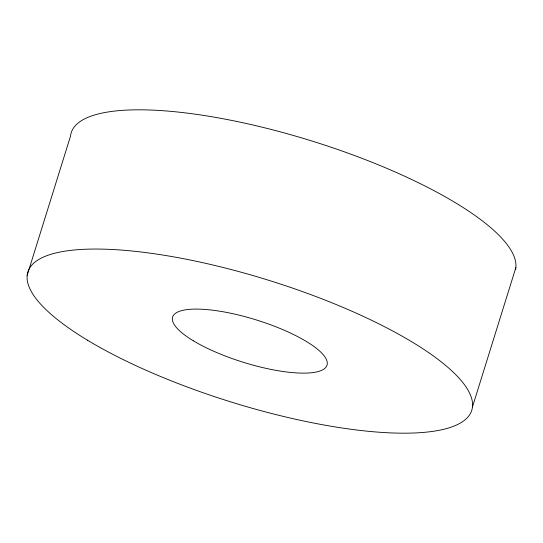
<?xml version="1.0" encoding="UTF-8"?>
<svg xmlns="http://www.w3.org/2000/svg" width="543" height="543" viewBox="0 0 543 543"><rect width="100%" height="100%" fill="white"/><g stroke="black" fill="none" stroke-linecap="round" stroke-linejoin="round"><path stroke-width="0.81" d="M27.15 275.369L70.515 136.144A232.485 63.694 17.3 0 1 302.845 138.248A232.485 63.694 17.3 0 1 515.612 269.206M472.485 406.856L515.85 267.631M87.484 340.203A232.485 63.694 17.3 0 0 463.111 421.3A232.485 63.694 17.3 0 0 198.86 261.835A232.485 63.694 17.3 0 0 87.484 340.203M193.356 340.794A80.866 22.154 17.3 0 0 324.008 369.002A80.866 22.154 17.3 0 0 232.092 313.535A80.866 22.154 17.3 0 0 193.356 340.794"/></g></svg>
